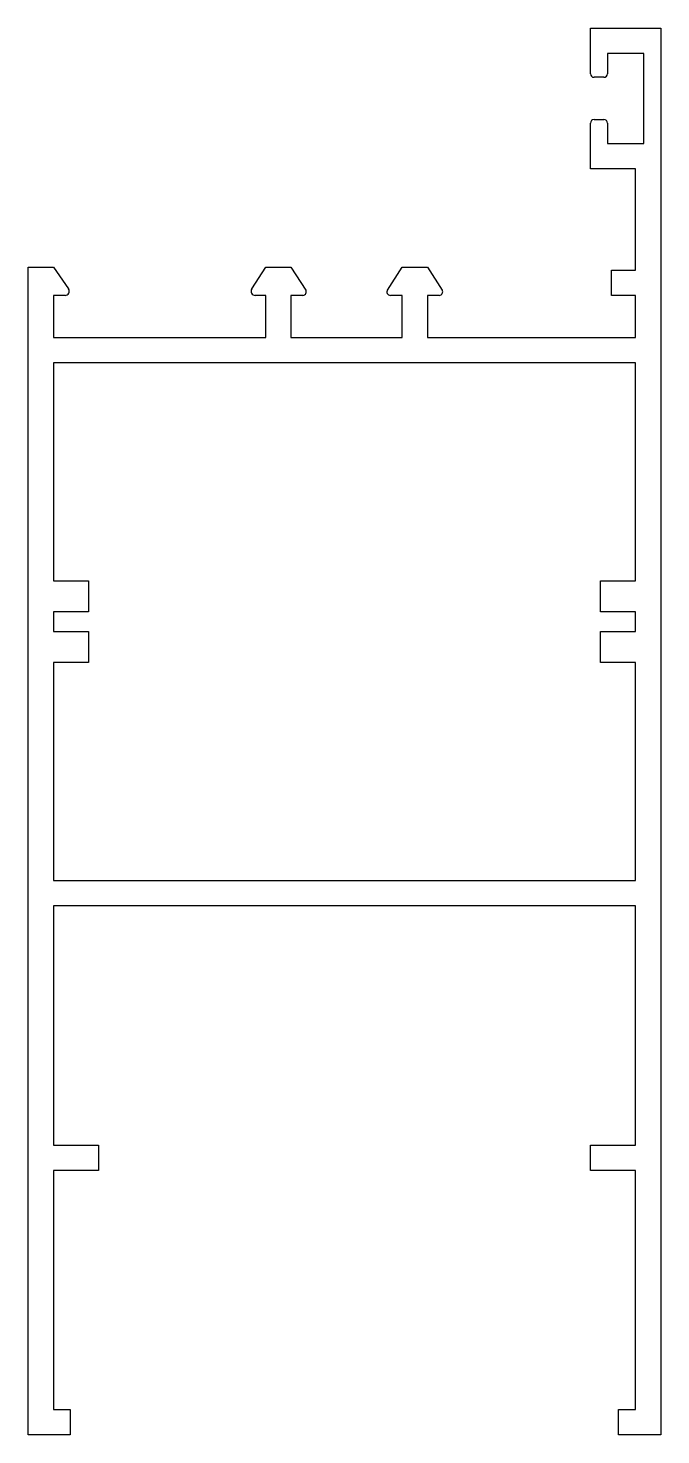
# Model space of a CAD drawing. Extents: x 444 to 489, y 726 to 826.
import ezdxf

# ---------------------------------------------------------------- set-up
doc = ezdxf.new("R2010")
doc.units = 0
doc.layers.add('ANA', color=220, linetype='CONTINUOUS')

msp = doc.modelspace()

# ---------------------------------------------------------------- linework, layer by layer
at = {"layer": 'ANA', "color": 0}
for p, q in [((484.02, 822.6), (484.02, 825.85)), ((484.02, 825.85), (489.02, 825.85)), ((489.02, 825.85), (489.02, 725.85)), ((487.82, 824.05), (485.22, 824.05)), ((485.22, 824.05), (485.22, 822.6)), ((487.82, 817.65), (487.82, 824.05)), ((484.97, 822.35), (484.27, 822.35)), ((484.02, 815.85), (484.02, 819.1)), ((484.27, 819.35), (484.97, 819.35)), ((485.22, 819.1), (485.22, 817.65)), ((485.22, 817.65), (487.82, 817.65)), ((487.22, 815.85), (484.02, 815.85)), ((487.22, 808.65), (487.22, 815.85)), ((444.02, 725.85), (444.02, 808.85)), ((444.02, 808.85), (445.82, 808.85)), ((445.82, 808.85), (446.89, 807.32)), ((459.93, 807.31), (460.92, 808.85)), ((460.92, 808.85), (462.72, 808.85)), ((462.72, 808.85), (463.77, 807.23)), ((469.58, 807.23), (470.62, 808.85)), ((470.62, 808.85), (472.42, 808.85)), ((472.42, 808.85), (473.47, 807.23)), ((485.52, 806.85), (485.52, 808.65)), ((485.52, 808.65), (487.22, 808.65)), ((446.65, 806.85), (445.82, 806.85)), ((445.82, 806.85), (445.82, 803.85)), ((460.92, 806.85), (460.18, 806.85)), ((460.92, 803.85), (460.92, 806.85)), ((463.56, 806.85), (462.72, 806.85)), ((462.72, 806.85), (462.72, 803.85)), ((470.62, 806.85), (469.79, 806.85)), ((470.62, 803.85), (470.62, 806.85)), ((473.26, 806.85), (472.42, 806.85)), ((472.42, 806.85), (472.42, 803.85)), ((487.22, 806.85), (485.52, 806.85)), ((487.22, 803.85), (487.22, 806.85)), ((445.82, 803.85), (460.92, 803.85)), ((462.72, 803.85), (470.62, 803.85)), ((472.42, 803.85), (487.22, 803.85)), ((487.22, 802.05), (445.82, 802.05)), ((445.82, 802.05), (445.82, 786.55)), ((487.22, 786.55), (487.22, 802.05)), ((445.82, 786.55), (448.32, 786.55)), ((448.32, 786.55), (448.32, 784.35)), ((484.72, 784.35), (484.72, 786.55)), ((484.72, 786.55), (487.22, 786.55)), ((448.32, 784.35), (445.82, 784.35)), ((445.82, 784.35), (445.82, 782.95)), ((487.22, 784.35), (484.72, 784.35)), ((487.22, 782.95), (487.22, 784.35)), ((445.82, 782.95), (448.32, 782.95)), ((448.32, 782.95), (448.32, 780.75)), ((484.72, 780.75), (484.72, 782.95)), ((484.72, 782.95), (487.22, 782.95)), ((448.32, 780.75), (445.82, 780.75)), ((445.82, 780.75), (445.82, 765.25)), ((487.22, 780.75), (484.72, 780.75)), ((487.22, 765.25), (487.22, 780.75)), ((445.82, 765.25), (487.22, 765.25)), ((487.22, 763.45), (445.82, 763.45)), ((445.82, 763.45), (445.82, 746.45)), ((487.22, 746.45), (487.22, 763.45)), ((445.82, 746.45), (449.02, 746.45)), ((449.02, 746.45), (449.02, 744.65)), ((484.02, 744.65), (484.02, 746.45)), ((484.02, 746.45), (487.22, 746.45)), ((449.02, 744.65), (445.82, 744.65)), ((445.82, 744.65), (445.82, 727.65)), ((487.22, 744.65), (484.02, 744.65)), ((487.22, 727.65), (487.22, 744.65)), ((445.82, 727.65), (447.02, 727.65)), ((447.02, 727.65), (447.02, 725.85)), ((486.02, 725.85), (486.02, 727.65)), ((486.02, 727.65), (487.22, 727.65)), ((447.02, 725.85), (444.02, 725.85)), ((489.02, 725.85), (486.02, 725.85))]:
    msp.add_line(p, q, dxfattribs=at)
for centre, radius, start, end in [((484.27, 822.6), 0.25, 180, 270), ((484.97, 822.6), 0.25, 270, 0), ((484.27, 819.1), 0.25, 90, 180), ((484.97, 819.1), 0.25, 0, 90), ((446.65, 807.15), 0.3, 270, 34.992), ((460.18, 807.15), 0.3, 146.9761, 270), ((463.56, 807.1), 0.25, 270, 33.0239), ((469.79, 807.1), 0.25, 146.9761, 270), ((473.26, 807.1), 0.25, 270, 33.0239)]:
    msp.add_arc(centre, radius, start, end, dxfattribs=at)

doc.saveas('drawing.dxf')
